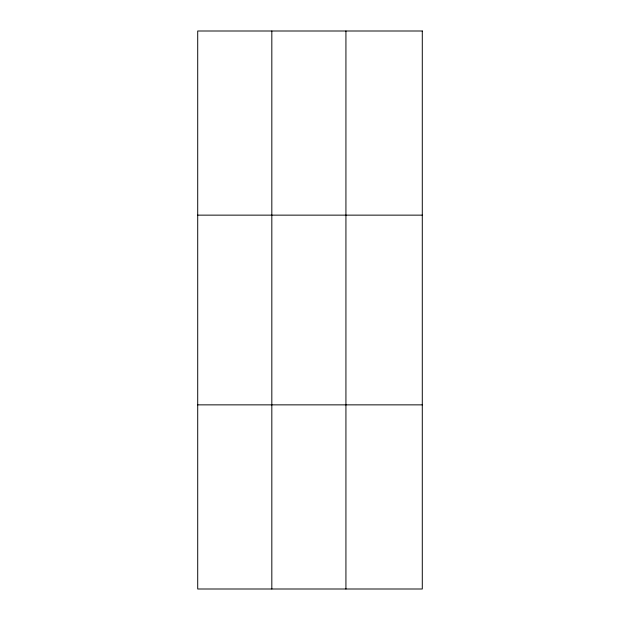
<?xml version="1.0" encoding="UTF-8"?>
<svg xmlns="http://www.w3.org/2000/svg" width="620" height="620" viewBox="0 0 620 620"><rect width="100%" height="100%" fill="white"/><g stroke="black" fill="none" stroke-linecap="round" stroke-linejoin="round"><path stroke-width="0.93" d="M271.824 589L271.824 31M345.929 589L345.929 31M197.71 215.14L422.29 215.14M197.71 404.86L422.29 404.86M422.29 31L422.29 589L197.71 589L197.71 31L422.29 31"/></g></svg>
